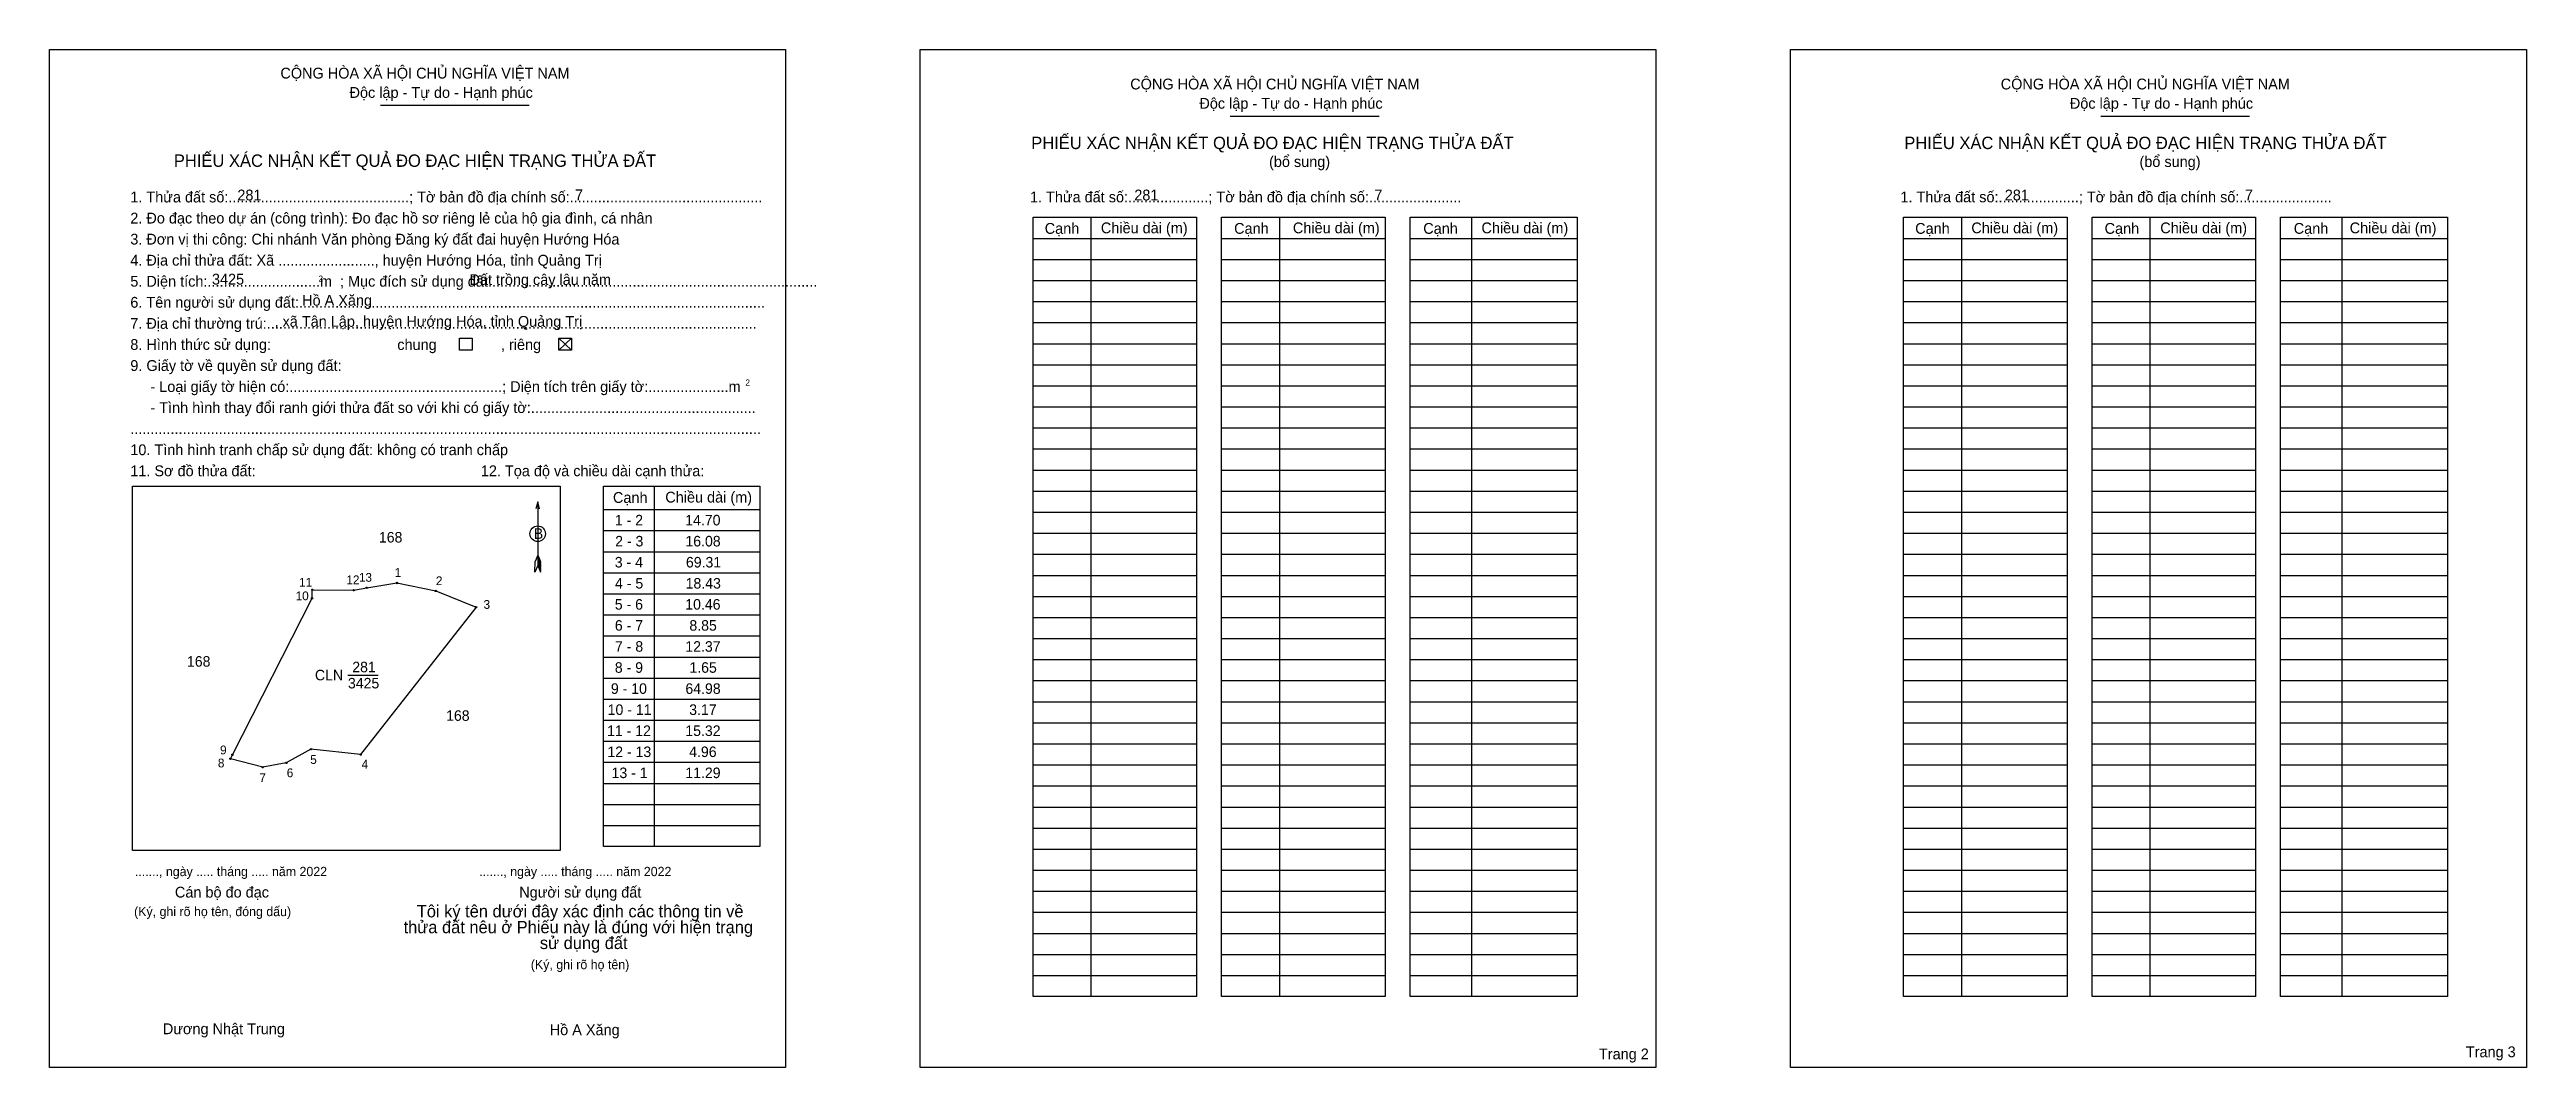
# Model space of a CAD drawing. Extents: x 546730 to 547646, y 1838409 to 1838785.
import ezdxf

# ---------------------------------------------------------------- set-up
doc = ezdxf.new("R2010")
doc.units = 0
for name, color, linetype in [('Level 1', 7, 'Continuous'), ('Level 10', 7, 'Continuous'), ('Level 11', 7, 'Continuous'), ('Level 13', 7, 'Continuous'), ('Level 2', 7, 'Continuous'), ('Level 25', 7, 'Continuous'), ('Level 48', 7, 'Continuous'), ('Level 50', 7, 'Continuous'), ('Level 52', 7, 'Continuous'), ('Level 55', 7, 'Continuous'), ('Level 6', 7, 'Continuous'), ('Level 9', 7, 'Continuous')]:
    doc.layers.add(name, color=color, linetype=linetype)

msp = doc.modelspace()

# ---------------------------------------------------------------- linework, layer by layer
at = {"layer": 'Level 1'}
for p, q in [((546729.63, 1838785.4), (546729.63, 1838785.4)), ((547051.76, 1838785.4), (547051.76, 1838785.4)), ((546852.09, 1838764.78), (546907.17, 1838764.78)), ((547166.58, 1838760.76), (547221.66, 1838760.76)), ((547488.72, 1838760.76), (547543.8, 1838760.76)), ((547115.01, 1838723.31), (547115.01, 1838434.93)), ((547184.79, 1838723.31), (547184.79, 1838434.93)), ((547255.86, 1838723.31), (547255.86, 1838434.93)), ((547437.15, 1838723.31), (547437.15, 1838434.93)), ((547506.93, 1838723.31), (547506.93, 1838434.93)), ((547578, 1838723.31), (547578, 1838434.93)), ((547093.58, 1838715.51), (547154.11, 1838715.51)), ((547163.35, 1838715.51), (547223.89, 1838715.51)), ((547233.13, 1838715.51), (547294.96, 1838715.51)), ((547415.72, 1838715.51), (547476.25, 1838715.51)), ((547485.49, 1838715.51), (547546.03, 1838715.51)), ((547555.27, 1838715.51), (547617.1, 1838715.51)), ((547093.58, 1838707.72), (547154.11, 1838707.72)), ((547163.35, 1838707.72), (547223.89, 1838707.72)), ((547233.13, 1838707.72), (547294.96, 1838707.72)), ((547415.72, 1838707.72), (547476.25, 1838707.72)), ((547485.49, 1838707.72), (547546.03, 1838707.72)), ((547555.27, 1838707.72), (547617.1, 1838707.72)), ((547093.58, 1838699.92), (547154.11, 1838699.92)), ((547163.35, 1838699.92), (547223.89, 1838699.92)), ((547233.13, 1838699.92), (547294.96, 1838699.92)), ((547415.72, 1838699.92), (547476.25, 1838699.92)), ((547485.49, 1838699.92), (547546.03, 1838699.92)), ((547555.27, 1838699.92), (547617.1, 1838699.92)), ((547093.58, 1838692.13), (547154.11, 1838692.13)), ((547093.58, 1838684.34), (547154.11, 1838684.34)), ((547163.35, 1838692.13), (547223.89, 1838692.13)), ((547163.35, 1838684.34), (547223.89, 1838684.34)), ((547233.13, 1838692.13), (547294.96, 1838692.13)), ((547233.13, 1838684.34), (547294.96, 1838684.34)), ((547415.72, 1838692.13), (547476.25, 1838692.13)), ((547415.72, 1838684.34), (547476.25, 1838684.34)), ((547485.49, 1838692.13), (547546.03, 1838692.13)), ((547485.49, 1838684.34), (547546.03, 1838684.34)), ((547555.27, 1838692.13), (547617.1, 1838692.13)), ((547555.27, 1838684.34), (547617.1, 1838684.34)), ((546918.1, 1838678.57), (546922.78, 1838674.2)), ((546918.1, 1838674.2), (546922.78, 1838678.57)), ((547093.58, 1838676.54), (547154.11, 1838676.54)), ((547163.35, 1838676.54), (547223.89, 1838676.54)), ((547233.13, 1838676.54), (547294.96, 1838676.54)), ((547415.72, 1838676.54), (547476.25, 1838676.54)), ((547485.49, 1838676.54), (547546.03, 1838676.54)), ((547555.27, 1838676.54), (547617.1, 1838676.54)), ((547093.58, 1838668.75), (547154.11, 1838668.75)), ((547163.35, 1838668.75), (547223.89, 1838668.75)), ((547233.13, 1838668.75), (547294.96, 1838668.75)), ((547415.72, 1838668.75), (547476.25, 1838668.75)), ((547485.49, 1838668.75), (547546.03, 1838668.75)), ((547555.27, 1838668.75), (547617.1, 1838668.75)), ((547093.58, 1838660.95), (547154.11, 1838660.95)), ((547163.35, 1838660.95), (547223.89, 1838660.95)), ((547233.13, 1838660.95), (547294.96, 1838660.95)), ((547415.72, 1838660.95), (547476.25, 1838660.95)), ((547485.49, 1838660.95), (547546.03, 1838660.95)), ((547555.27, 1838660.95), (547617.1, 1838660.95)), ((547093.58, 1838653.16), (547154.11, 1838653.16)), ((547163.35, 1838653.16), (547223.89, 1838653.16)), ((547233.13, 1838653.16), (547294.96, 1838653.16)), ((547415.72, 1838653.16), (547476.25, 1838653.16)), ((547485.49, 1838653.16), (547546.03, 1838653.16)), ((547555.27, 1838653.16), (547617.1, 1838653.16)), ((547093.58, 1838645.37), (547154.11, 1838645.37)), ((547093.58, 1838637.57), (547154.11, 1838637.57)), ((547163.35, 1838645.37), (547223.89, 1838645.37)), ((547163.35, 1838637.57), (547223.89, 1838637.57)), ((547233.13, 1838645.37), (547294.96, 1838645.37)), ((547233.13, 1838637.57), (547294.96, 1838637.57)), ((547415.72, 1838645.37), (547476.25, 1838645.37)), ((547415.72, 1838637.57), (547476.25, 1838637.57)), ((547485.49, 1838645.37), (547546.03, 1838645.37)), ((547485.49, 1838637.57), (547546.03, 1838637.57)), ((547555.27, 1838645.37), (547617.1, 1838645.37)), ((547555.27, 1838637.57), (547617.1, 1838637.57)), ((547093.58, 1838629.78), (547154.11, 1838629.78)), ((547163.35, 1838629.78), (547223.89, 1838629.78)), ((547233.13, 1838629.78), (547294.96, 1838629.78)), ((547415.72, 1838629.78), (547476.25, 1838629.78)), ((547485.49, 1838629.78), (547546.03, 1838629.78)), ((547555.27, 1838629.78), (547617.1, 1838629.78)), ((546760.3, 1838623.81), (546760.3, 1838623.81)), ((546953.34, 1838623.85), (546953.34, 1838490.45)), ((547093.58, 1838621.98), (547154.11, 1838621.98)), ((547163.35, 1838621.98), (547223.89, 1838621.98)), ((547233.13, 1838621.98), (547294.96, 1838621.98)), ((547415.72, 1838621.98), (547476.25, 1838621.98)), ((547485.49, 1838621.98), (547546.03, 1838621.98)), ((547555.27, 1838621.98), (547617.1, 1838621.98)), ((546910.28, 1838617.99), (546910.28, 1838594.41)), ((546934.63, 1838615.15), (546992.44, 1838615.15)), ((547093.58, 1838614.19), (547154.11, 1838614.19)), ((547163.35, 1838614.19), (547223.89, 1838614.19)), ((547233.13, 1838614.19), (547294.96, 1838614.19)), ((547415.72, 1838614.19), (547476.25, 1838614.19)), ((547485.49, 1838614.19), (547546.03, 1838614.19)), ((547555.27, 1838614.19), (547617.1, 1838614.19)), ((546934.63, 1838607.36), (546992.44, 1838607.36)), ((547093.58, 1838606.4), (547154.11, 1838606.4)), ((547163.35, 1838606.4), (547223.89, 1838606.4)), ((547233.13, 1838606.4), (547294.96, 1838606.4)), ((547415.72, 1838606.4), (547476.25, 1838606.4)), ((547485.49, 1838606.4), (547546.03, 1838606.4)), ((547555.27, 1838606.4), (547617.1, 1838606.4)), ((546909.24, 1838592.01), (546909.29, 1838595.9)), ((546910.28, 1838594.41), (546909.24, 1838592.01)), ((546910.28, 1838598.31), (546909.29, 1838595.9)), ((546910.28, 1838598.31), (546911.28, 1838595.9)), ((546910.28, 1838597.97), (546911.28, 1838595.55)), ((546910.28, 1838597.63), (546911.28, 1838595.22)), ((546910.28, 1838597.29), (546911.29, 1838594.86)), ((546910.28, 1838596.94), (546911.29, 1838594.51)), ((546910.28, 1838596.61), (546911.29, 1838594.16)), ((546910.28, 1838596.27), (546911.29, 1838593.81)), ((546910.28, 1838595.93), (546911.3, 1838593.46)), ((546910.28, 1838595.59), (546911.3, 1838593.11)), ((546910.28, 1838595.25), (546911.3, 1838592.76)), ((546910.28, 1838594.92), (546911.32, 1838592.42)), ((546910.28, 1838594.41), (546911.32, 1838592.01)), ((546911.32, 1838592.01), (546911.28, 1838595.9)), ((546934.63, 1838599.56), (546992.44, 1838599.56)), ((546934.63, 1838591.77), (546992.44, 1838591.77)), ((547093.58, 1838598.6), (547154.11, 1838598.6)), ((547163.35, 1838598.6), (547223.89, 1838598.6)), ((547233.13, 1838598.6), (547294.96, 1838598.6)), ((547415.72, 1838598.6), (547476.25, 1838598.6)), ((547485.49, 1838598.6), (547546.03, 1838598.6)), ((547555.27, 1838598.6), (547617.1, 1838598.6)), ((546934.63, 1838583.97), (546992.44, 1838583.97)), ((547093.58, 1838590.81), (547154.11, 1838590.81)), ((547093.58, 1838583.01), (547154.11, 1838583.01)), ((547163.35, 1838590.81), (547223.89, 1838590.81)), ((547163.35, 1838583.01), (547223.89, 1838583.01)), ((547233.13, 1838590.81), (547294.96, 1838590.81)), ((547233.13, 1838583.01), (547294.96, 1838583.01)), ((547415.72, 1838590.81), (547476.25, 1838590.81)), ((547415.72, 1838583.01), (547476.25, 1838583.01)), ((547485.49, 1838590.81), (547546.03, 1838590.81)), ((547485.49, 1838583.01), (547546.03, 1838583.01)), ((547555.27, 1838590.81), (547617.1, 1838590.81)), ((547555.27, 1838583.01), (547617.1, 1838583.01)), ((546934.63, 1838576.18), (546992.44, 1838576.18)), ((547093.58, 1838575.22), (547154.11, 1838575.22)), ((547163.35, 1838575.22), (547223.89, 1838575.22)), ((547233.13, 1838575.22), (547294.96, 1838575.22)), ((547415.72, 1838575.22), (547476.25, 1838575.22)), ((547485.49, 1838575.22), (547546.03, 1838575.22)), ((547555.27, 1838575.22), (547617.1, 1838575.22)), ((546934.63, 1838568.39), (546992.44, 1838568.39)), ((547093.58, 1838567.43), (547154.11, 1838567.43)), ((547163.35, 1838567.43), (547223.89, 1838567.43)), ((547233.13, 1838567.43), (547294.96, 1838567.43)), ((547415.72, 1838567.43), (547476.25, 1838567.43)), ((547485.49, 1838567.43), (547546.03, 1838567.43)), ((547555.27, 1838567.43), (547617.1, 1838567.43)), ((546934.63, 1838560.59), (546992.44, 1838560.59)), ((547093.58, 1838559.63), (547154.11, 1838559.63)), ((547163.35, 1838559.63), (547223.89, 1838559.63)), ((547233.13, 1838559.63), (547294.96, 1838559.63)), ((547415.72, 1838559.63), (547476.25, 1838559.63)), ((547485.49, 1838559.63), (547546.03, 1838559.63)), ((547555.27, 1838559.63), (547617.1, 1838559.63)), ((546934.63, 1838552.8), (546992.44, 1838552.8)), ((547093.58, 1838551.84), (547154.11, 1838551.84)), ((547163.35, 1838551.84), (547223.89, 1838551.84)), ((547233.13, 1838551.84), (547294.96, 1838551.84)), ((547415.72, 1838551.84), (547476.25, 1838551.84)), ((547485.49, 1838551.84), (547546.03, 1838551.84)), ((547555.27, 1838551.84), (547617.1, 1838551.84)), ((546934.63, 1838545), (546992.44, 1838545)), ((546934.63, 1838537.21), (546992.44, 1838537.21)), ((547093.58, 1838544.04), (547154.11, 1838544.04)), ((547163.35, 1838544.04), (547223.89, 1838544.04)), ((547233.13, 1838544.04), (547294.96, 1838544.04)), ((547415.72, 1838544.04), (547476.25, 1838544.04)), ((547485.49, 1838544.04), (547546.03, 1838544.04)), ((547555.27, 1838544.04), (547617.1, 1838544.04)), ((546934.63, 1838529.42), (546992.44, 1838529.42)), ((547093.58, 1838536.25), (547154.11, 1838536.25)), ((547093.58, 1838528.46), (547154.11, 1838528.46)), ((547163.35, 1838536.25), (547223.89, 1838536.25)), ((547163.35, 1838528.46), (547223.89, 1838528.46)), ((547233.13, 1838536.25), (547294.96, 1838536.25)), ((547233.13, 1838528.46), (547294.96, 1838528.46)), ((547415.72, 1838536.25), (547476.25, 1838536.25)), ((547415.72, 1838528.46), (547476.25, 1838528.46)), ((547485.49, 1838536.25), (547546.03, 1838536.25)), ((547485.49, 1838528.46), (547546.03, 1838528.46)), ((547555.27, 1838536.25), (547617.1, 1838536.25)), ((547555.27, 1838528.46), (547617.1, 1838528.46)), ((546934.63, 1838521.62), (546992.44, 1838521.62)), ((547093.58, 1838520.66), (547154.11, 1838520.66)), ((547163.35, 1838520.66), (547223.89, 1838520.66)), ((547233.13, 1838520.66), (547294.96, 1838520.66)), ((547415.72, 1838520.66), (547476.25, 1838520.66)), ((547485.49, 1838520.66), (547546.03, 1838520.66)), ((547555.27, 1838520.66), (547617.1, 1838520.66)), ((546934.63, 1838513.83), (546992.44, 1838513.83)), ((547093.58, 1838512.87), (547154.11, 1838512.87)), ((547163.35, 1838512.87), (547223.89, 1838512.87)), ((547233.13, 1838512.87), (547294.96, 1838512.87)), ((547415.72, 1838512.87), (547476.25, 1838512.87)), ((547485.49, 1838512.87), (547546.03, 1838512.87)), ((547555.27, 1838512.87), (547617.1, 1838512.87)), ((546934.63, 1838506.03), (546992.44, 1838506.03)), ((547093.58, 1838505.07), (547154.11, 1838505.07)), ((547163.35, 1838505.07), (547223.89, 1838505.07)), ((547233.13, 1838505.07), (547294.96, 1838505.07)), ((547415.72, 1838505.07), (547476.25, 1838505.07)), ((547485.49, 1838505.07), (547546.03, 1838505.07)), ((547555.27, 1838505.07), (547617.1, 1838505.07)), ((546934.63, 1838498.24), (546992.44, 1838498.24)), ((547093.58, 1838497.28), (547154.11, 1838497.28)), ((547163.35, 1838497.28), (547223.89, 1838497.28)), ((547233.13, 1838497.28), (547294.96, 1838497.28)), ((547415.72, 1838497.28), (547476.25, 1838497.28)), ((547485.49, 1838497.28), (547546.03, 1838497.28)), ((547555.27, 1838497.28), (547617.1, 1838497.28)), ((546918.61, 1838488.95), (546918.61, 1838488.95)), ((547093.58, 1838489.49), (547154.11, 1838489.49)), ((547093.58, 1838481.69), (547154.11, 1838481.69)), ((547163.35, 1838489.49), (547223.89, 1838489.49)), ((547163.35, 1838481.69), (547223.89, 1838481.69)), ((547233.13, 1838489.49), (547294.96, 1838489.49)), ((547233.13, 1838481.69), (547294.96, 1838481.69)), ((547415.72, 1838489.49), (547476.25, 1838489.49)), ((547415.72, 1838481.69), (547476.25, 1838481.69)), ((547485.49, 1838489.49), (547546.03, 1838489.49)), ((547485.49, 1838481.69), (547546.03, 1838481.69)), ((547555.27, 1838489.49), (547617.1, 1838489.49)), ((547555.27, 1838481.69), (547617.1, 1838481.69)), ((547093.58, 1838473.9), (547154.11, 1838473.9)), ((547163.35, 1838473.9), (547223.89, 1838473.9)), ((547233.13, 1838473.9), (547294.96, 1838473.9)), ((547415.72, 1838473.9), (547476.25, 1838473.9)), ((547485.49, 1838473.9), (547546.03, 1838473.9)), ((547555.27, 1838473.9), (547617.1, 1838473.9)), ((547093.58, 1838466.1), (547154.11, 1838466.1)), ((547163.35, 1838466.1), (547223.89, 1838466.1)), ((547233.13, 1838466.1), (547294.96, 1838466.1)), ((547415.72, 1838466.1), (547476.25, 1838466.1)), ((547485.49, 1838466.1), (547546.03, 1838466.1)), ((547555.27, 1838466.1), (547617.1, 1838466.1)), ((547093.58, 1838458.31), (547154.11, 1838458.31)), ((547163.35, 1838458.31), (547223.89, 1838458.31)), ((547233.13, 1838458.31), (547294.96, 1838458.31)), ((547415.72, 1838458.31), (547476.25, 1838458.31)), ((547485.49, 1838458.31), (547546.03, 1838458.31)), ((547555.27, 1838458.31), (547617.1, 1838458.31)), ((547093.58, 1838450.52), (547154.11, 1838450.52)), ((547163.35, 1838450.52), (547223.89, 1838450.52)), ((547233.13, 1838450.52), (547294.96, 1838450.52)), ((547415.72, 1838450.52), (547476.25, 1838450.52)), ((547485.49, 1838450.52), (547546.03, 1838450.52)), ((547555.27, 1838450.52), (547617.1, 1838450.52)), ((547093.58, 1838442.72), (547154.11, 1838442.72)), ((547163.35, 1838442.72), (547223.89, 1838442.72)), ((547233.13, 1838442.72), (547294.96, 1838442.72)), ((547415.72, 1838442.72), (547476.25, 1838442.72)), ((547485.49, 1838442.72), (547546.03, 1838442.72)), ((547555.27, 1838442.72), (547617.1, 1838442.72)), ((547002, 1838408.69), (547002, 1838408.69)), ((547324.12, 1838408.69), (547324.12, 1838408.69))]:
    msp.add_line(p, q, dxfattribs=at)
for points in [[(547093.58, 1838723.31), (547154.11, 1838723.31), (547154.11, 1838434.93), (547093.58, 1838434.93)], [(547163.35, 1838723.31), (547223.89, 1838723.31), (547223.89, 1838434.93), (547163.35, 1838434.93)], [(547233.13, 1838723.31), (547294.96, 1838723.31), (547294.96, 1838434.93), (547233.13, 1838434.93)], [(547415.72, 1838723.31), (547476.25, 1838723.31), (547476.25, 1838434.93), (547415.72, 1838434.93)], [(547485.49, 1838723.31), (547546.03, 1838723.31), (547546.03, 1838434.93), (547485.49, 1838434.93)], [(547555.27, 1838723.31), (547617.1, 1838723.31), (547617.1, 1838434.93), (547555.27, 1838434.93)], [(546760.3, 1838623.81), (546918.61, 1838623.81), (546918.61, 1838488.95), (546760.3, 1838488.95)], [(546934.63, 1838623.85), (546992.44, 1838623.85), (546992.44, 1838490.45), (546934.63, 1838490.45)]]:
    msp.add_lwpolyline(points, close=True, dxfattribs=at)
msp.add_lwpolyline([(546910.95, 1838615.48), (546910.28, 1838617.99), (546909.6, 1838615.48)], dxfattribs=at)
msp.add_circle((546910.28, 1838606.2), 2.88, dxfattribs=at)
at = {"layer": 'Level 10'}
msp.add_lwpolyline([(546826.82, 1838585.48), (546842.14, 1838585.28), (546847.01, 1838586.23), (546858.16, 1838587.99), (546872.57, 1838585.07), (546887.48, 1838579.04), (546844.71, 1838524.5), (546826.38, 1838526.46), (546817.22, 1838521.4), (546808.51, 1838519.81), (546796.55, 1838522.95), (546797.3, 1838524.42), (546826.81, 1838582.31)], close=True, dxfattribs=at)
at = {"layer": 'Level 11'}
for centre in [(546826.81, 1838582.31), (546826.82, 1838585.48), (546826.82, 1838585.48), (546842.14, 1838585.28), (546847.01, 1838586.23), (546858.16, 1838587.99), (546872.57, 1838585.07), (546887.48, 1838579.04), (546796.55, 1838522.95), (546797.3, 1838524.42), (546808.51, 1838519.81), (546817.22, 1838521.4), (546826.38, 1838526.46), (546844.71, 1838524.5)]:
    msp.add_circle(centre, 0.26, dxfattribs=at)
at = {"layer": 'Level 2'}
for points in [[(546729.63, 1838785.4), (547001.99, 1838785.4), (547001.99, 1838408.69), (546729.63, 1838408.69)], [(547051.76, 1838785.4), (547324.13, 1838785.4), (547324.13, 1838408.69), (547051.76, 1838408.69)], [(547373.9, 1838785.4), (547646.26, 1838785.4), (547646.26, 1838408.69), (547373.9, 1838408.69)]]:
    msp.add_lwpolyline(points, close=True, dxfattribs=at)
at = {"layer": 'Level 25'}
for p, q in [((546826.81, 1838582.31), (546826.82, 1838585.48)), ((546826.82, 1838585.48), (546842.14, 1838585.28)), ((546842.14, 1838585.28), (546847.01, 1838586.23)), ((546847.01, 1838586.23), (546858.16, 1838587.99)), ((546826.38, 1838526.46), (546817.22, 1838521.4))]:
    msp.add_line(p, q, dxfattribs=at)
at = {"layer": 'Level 50'}
for points in [[(546881.3, 1838678.57), (546885.98, 1838678.57), (546885.98, 1838674.2), (546881.3, 1838674.2)], [(546918.1, 1838678.57), (546922.78, 1838678.57), (546922.78, 1838674.2), (546918.1, 1838674.2)]]:
    msp.add_lwpolyline(points, close=True, dxfattribs=at)
at = {"layer": 'Level 9'}
msp.add_line((546840.05, 1838553.9), (546851.21, 1838553.9), dxfattribs=at)

# ---------------------------------------------------------------- texts
at = {"layer": 'Level 1'}
for s, height, p in [('CỘNG HÒA XÃ HỘI CHỦ NGHĨA VIỆT NAM', 4.0007, (546815.06, 1838774.66)), ('CỘNG HÒA XÃ HỘI CHỦ NGHĨA VIỆT NAM', 4.0007, (547129.56, 1838770.63)), ('CỘNG HÒA XÃ HỘI CHỦ NGHĨA VIỆT NAM', 4.0007, (547451.7, 1838770.63)), ('Độc lập - Tự do - Hạnh phúc', 4.0007, (546840.65, 1838767.51)), ('Độc lập - Tự do - Hạnh phúc', 4.0007, (547155.15, 1838763.49)), ('Độc lập - Tự do - Hạnh phúc', 4.0007, (547477.29, 1838763.49)), ('PHIẾU XÁC NHẬN KẾT QUẢ ĐO ĐẠC HIỆN TRẠNG THỬA ĐẤT', 4.5727, (546775.64, 1838741.99)), ('PHIẾU XÁC NHẬN KẾT QUẢ ĐO ĐẠC HIỆN TRẠNG THỬA ĐẤT', 4.5727, (547092.93, 1838748.56)), ('PHIẾU XÁC NHẬN KẾT QUẢ ĐO ĐẠC HIỆN TRẠNG THỬA ĐẤT', 4.5727, (547416.02, 1838748.56)), ('(bổ sung)', 4.001, (547180.93, 1838741.92)), ('(bổ sung)', 4.001, (547503.06, 1838741.92)), ('1. Thửa đất số:.............................................; Tờ bản đồ địa chính số:................................................', 4.00069, (546759.52, 1838728.82)), ('1. Thửa đất số:....................; Tờ bản đồ địa chính số:.......................', 4.0007, (547092.45, 1838728.85)), ('1. Thửa đất số:....................; Tờ bản đồ địa chính số:.......................', 4.0007, (547414.59, 1838728.85)), ('2. Đo đạc theo dự án (công trình): Đo đạc hồ sơ riêng lẻ của hộ gia đình, cá nhân', 4.0007, (546759.52, 1838721.02)), ('Cạnh', 4.001, (547097.91, 1838717.2)), ('Chiều dài (m)', 4.0007, (547118.69, 1838717.4)), ('Cạnh', 4.001, (547168.01, 1838717.2)), ('Chiều dài (m)', 4.0007, (547189.76, 1838717.4)), ('Cạnh', 4.001, (547238, 1838717.2)), ('Chiều dài (m)', 4.0007, (547259.54, 1838717.4)), ('Cạnh', 4.001, (547420.05, 1838717.2)), ('Chiều dài (m)', 4.0007, (547440.83, 1838717.4)), ('Cạnh', 4.001, (547490.15, 1838717.2)), ('Chiều dài (m)', 4.0007, (547510.75, 1838717.4)), ('Cạnh', 4.001, (547560.14, 1838717.2)), ('Chiều dài (m)', 4.0007, (547580.85, 1838717.4)), ('3. Đơn vị thi công: Chi nhánh Văn phòng Đăng ký đất đai huyện Hướng Hóa', 4.0007, (546759.52, 1838713.23)), ('4. Địa chỉ thửa đất: Xã ........................, huyện Hướng Hóa, tỉnh Quảng Trị', 4.0007, (546759.52, 1838705.43)), ('5. Diện tích:............................m  ; Mục đích sử dụng đất:.................................................................................', 4.00069, (546759.52, 1838697.64)), ('2', 2.29, (546829.14, 1838699.46)), ('6. Tên người sử dụng đất:....................................................................................................................', 4.00069, (546759.52, 1838689.85)), ('7. Địa chỉ thường trú:..........................................................................................................................', 4.00069, (546759.52, 1838682.05)), ('chung                , riêng', 4.0007, (546858.32, 1838674.22)), ('9. Giấy tờ về quyền sử dụng đất:', 4.0007, (546759.52, 1838666.46)), ('     - Loại giấy tờ hiện có:.....................................................; Diện tích trên giấy tờ:....................m', 4.00069, (546759.52, 1838658.67)), ('     - Tình hình thay đổi ranh giới thửa đất so với khi có giấy tờ:........................................................', 4.00069, (546759.52, 1838650.88)), ('2', 2.29, (546987.14, 1838661.01)), ('10. Tình hình tranh chấp sử dụng đất: không có tranh chấp', 4.0007, (546759.52, 1838635.29)), ('.............................................................................................................................................................', 4.00069, (546759.52, 1838643.08)), ('11. Sơ đồ thửa đất:', 4.0007, (546759.52, 1838627.49)), ('12. Tọa độ và chiều dài cạnh thửa:', 4.0007, (546889.24, 1838627.49)), ('Cạnh', 4.001, (546938.14, 1838617.62)), ('Chiều dài (m)', 4.0007, (546957.5, 1838617.75)), ('B', 3.9, (546908.84, 1838604.31)), ('......., ngày ..... tháng ..... năm 2022', 3.4294, (546761.22, 1838479.5)), ('......., ngày ..... tháng ..... năm 2022', 3.4294, (546888.64, 1838479.5)), ('Cán bộ đo đạc', 4.0007, (546776.03, 1838471.57)), ('Người sử dụng đất', 4.0007, (546903.45, 1838471.57)), ('(Ký, ghi rõ họ tên, đóng dấu)', 3.4294, (546760.91, 1838464.69)), ('thửa đất nêu ở Phiếu này là đúng với hiện trạng', 4.5462, (546860.65, 1838458.36)), ('Tôi ký tên dưới đây xác định các thông tin về', 4.5462, (546865.52, 1838464.24)), ('sử dụng đất', 4.5462, (546911.09, 1838452.51)), ('(Ký, ghi rõ họ tên)', 3.4294, (546907.73, 1838445.06)), ('Dương Nhật Trung', 4.0007, (546771.57, 1838421)), ('Trang 2', 4.001, (547303.03, 1838411.7)), ('Trang 3', 4.001, (547623.83, 1838412.48))]:
    msp.add_text(s, height=height, dxfattribs=at).set_placement(p)
at = {"layer": 'Level 13'}
for s, p in [('CLN', (546827.85, 1838551.95)), ('281', (546841.66, 1838554.94)), ('3425', (546840.06, 1838548.96))]:
    msp.add_text(s, height=3.897, dxfattribs=at).set_placement(p)
at = {"layer": 'Level 48'}
msp.add_text('8. Hình thức sử dụng:', height=4.0008, dxfattribs=at).set_placement((546759.52, 1838674.26))
at = {"layer": 'Level 52'}
for s, p in [('1 - 2', (546938.83, 1838609.3)), ('14.70', (546964.89, 1838609.3)), ('168', (546851.52, 1838602.96)), ('2 - 3', (546938.95, 1838601.51)), ('16.08', (546964.95, 1838601.51)), ('3 - 4', (546938.81, 1838593.72)), ('69.31', (546965.14, 1838593.72)), ('4 - 5', (546938.9, 1838585.92)), ('18.43', (546965.03, 1838585.92)), ('5 - 6', (546938.82, 1838578.13)), ('6 - 7', (546938.84, 1838570.33)), ('10.46', (546964.9, 1838578.13)), ('8.85', (546966.42, 1838570.33)), ('7 - 8', (546938.88, 1838562.54)), ('12.37', (546964.92, 1838562.54)), ('168', (546780.48, 1838557.02)), ('8 - 9', (546938.83, 1838554.75)), ('1.65', (546966.42, 1838554.75)), ('9 - 10', (546937.37, 1838546.95)), ('64.98', (546964.95, 1838546.95)), ('168', (546876.39, 1838536.97)), ('10 - 11', (546936.18, 1838539.16)), ('3.17', (546966.36, 1838539.16)), ('11 - 12', (546935.95, 1838531.36)), ('12 - 13', (546936.07, 1838523.57)), ('15.32', (546964.91, 1838531.36)), ('4.96', (546966.34, 1838523.57)), ('13 - 1', (546937.62, 1838515.78)), ('11.29', (546964.91, 1838515.78))]:
    msp.add_text(s, height=3.897, dxfattribs=at).set_placement(p)
at = {"layer": 'Level 55'}
for s, p in [('10', (546826.72, 1838582.31)), ('11', (546826.74, 1838585.48)), ('12', (546842.05, 1838585.28)), ('13', (546846.92, 1838586.23)), ('1', (546858.12, 1838587.99)), ('2', (546872.53, 1838585.07)), ('3', (546887.44, 1838579.04)), ('8', (546796.51, 1838522.95)), ('9', (546797.25, 1838524.42)), ('7', (546808.47, 1838519.81)), ('6', (546817.18, 1838521.4)), ('5', (546826.34, 1838526.46)), ('4', (546844.67, 1838524.5))]:
    msp.add_text(s, height=0.13, dxfattribs=at).set_placement(p)
at = {"layer": 'Level 6'}
for s, height, p in [('281', 4.001, (546799.14, 1838729.56)), ('7', 4, (546924.07, 1838729.62)), ('281', 4.001, (547131.06, 1838729.56)), ('7', 4, (547219.92, 1838729.58)), ('281', 4.001, (547453.2, 1838729.56)), ('7', 4, (547542.06, 1838729.58)), ('3425', 4.001, (546789.73, 1838698.42)), ('Đất trồng cây lâu năm', 4.0009, (546885.05, 1838698.26)), ('Hồ A Xăng', 4.001, (546823.1, 1838690.6)), (', xã Tân Lập, huyện Hướng Hóa, tỉnh Quảng Trị', 4.0009, (546812.89, 1838682.79)), ('Hồ A Xăng', 4.001, (546914.73, 1838420.64))]:
    msp.add_text(s, height=height, dxfattribs=at).set_placement(p)
at = {"layer": 'Level 9'}
for s, height, p in [('13', 3.247, (546844.13, 1838588.44)), ('1', 3.25, (546857.34, 1838590.26)), ('10', 3.247, (546820.71, 1838581.6)), ('11', 3.247, (546821.98, 1838586.63)), ('12', 3.247, (546839.49, 1838587.54)), ('2', 3.25, (546872.59, 1838587.18)), ('3', 3.25, (546890.25, 1838578.42)), ('9', 3.25, (546792.73, 1838524.56)), ('8', 3.25, (546791.93, 1838519.73)), ('6', 3.25, (546817.42, 1838516.11)), ('5', 3.25, (546826.11, 1838521.02)), ('4', 3.25, (546845.11, 1838519.29)), ('7', 3.25, (546807.27, 1838514.29))]:
    msp.add_text(s, height=height, dxfattribs=at).set_placement(p)

doc.saveas('drawing.dxf')
